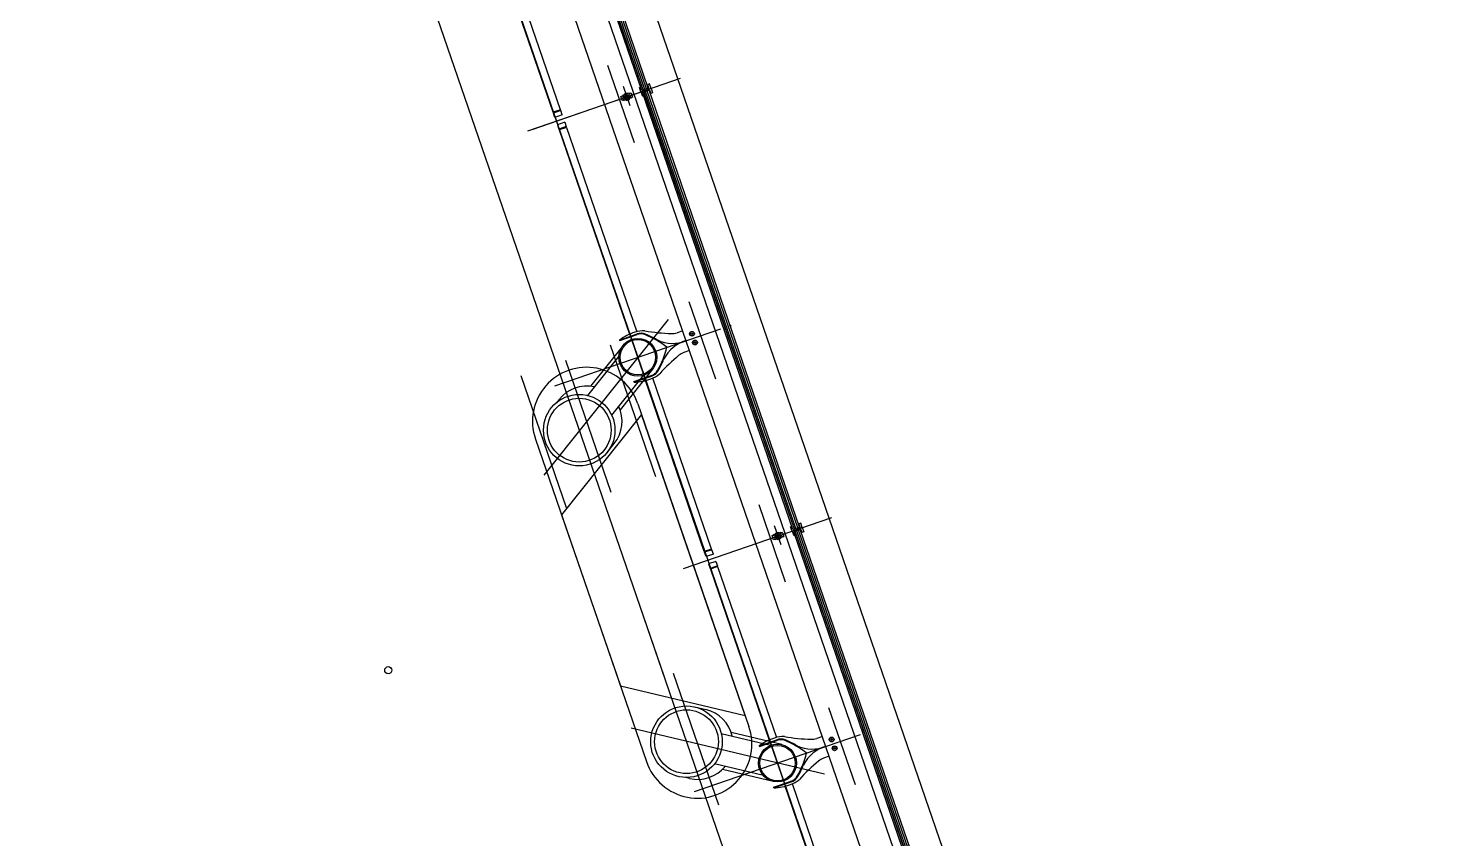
# Model space of a CAD drawing. Extents: x 809434 to 809707, y 818708 to 819364.
# Drawn here: x 809518.21 to 809527.29, y 819234.27 to 819239.51 of the extents above; entities that cross this region are included whole.
import ezdxf

# ---------------------------------------------------------------- set-up
doc = ezdxf.new("R2010")
doc.units = 0
for name, color, linetype in [('MAJ630_1', 7, 'Continuous'), ('MAJ630__', 7, 'Continuous'), ('MAJ640__', 7, 'Continuous'), ('MAJ640__1', 7, 'Continuous'), ('MMH294_S', 7, 'Continuous')]:
    doc.layers.add(name, color=color, linetype=linetype)

msp = doc.modelspace()

# ---------------------------------------------------------------- linework, layer by layer
at = {"layer": 'MAJ630_1'}
for p, q in [((809522.0532, 819237.4588), (809521.8429, 819237.1953)), ((809522.0267, 819237.39), (809521.8243, 819237.1363)), ((809522.1831, 819237.2653), (809521.9792, 819237.0098)), ((809522.2443, 819237.3063), (809522.0341, 819237.0428)), ((809521.6395, 819237.1107), (809521.6226, 819237.0895)), ((809522.149, 819237.0821), (809522.8663, 819234.999)), ((809521.4872, 819236.8542), (809522.2044, 819234.7711)), ((809521.9506, 819236.7679), (809521.9967, 819236.8257)), ((809522.5165, 819235.1245), (809522.5884, 819235.1073)), ((809523.0059, 819234.8757), (809522.688, 819234.9515)), ((809523.0794, 819234.881), (809522.7515, 819234.9592)), ((809522.9595, 819234.6811), (809522.6438, 819234.7564)), ((809523.0227, 819234.6432), (809522.6948, 819234.7214)), ((809522.4824, 819234.6628), (809522.456, 819234.6691))]:
    msp.add_line(p, q, dxfattribs=at)
msp.add_lwpolyline([(809522.8422, 819235.0689), (809522.1731, 819237.0123), (809521.6559, 819236.3641), (809522.0357, 819235.2612), (809522.8422, 819235.0689)], dxfattribs=at)
for centre, radius in [((809522.1488, 819237.3826), 0.1223), ((809522.1488, 819237.3826), 0.1143), ((809521.7701, 819236.9119), 0.2309), ((809521.7701, 819236.9119), 0.2059), ((809522.4629, 819234.8999), 0.2309), ((809522.4629, 819234.8999), 0.2059), ((809523.0511, 819234.7621), 0.1223), ((809523.0511, 819234.7621), 0.1143)]:
    msp.add_circle(centre, radius, dxfattribs=at)
for centre, radius, start, end in [((809521.8181, 819236.9682), 0.35, 19, 199.00003), ((809521.8181, 819236.9682), 0.2285, 77.36555, 141.41268), ((809521.8181, 819236.9682), 0.2285, 321.42148, 25.45906), ((809522.5354, 819234.8851), 0.2285, 12.54094, 76.57852), ((809522.5354, 819234.8851), 0.35, 198.9995, 19.00002), ((809522.5354, 819234.8851), 0.2285, 256.58732, 320.63445)]:
    msp.add_arc(centre, radius, start, end, dxfattribs=at)
at = {"layer": 'MAJ630__'}
for p, q in [((809523.3847, 819236.3426), (809520.4806, 819244.7766)), ((809522.1739, 819239.1064), (809521.2021, 819241.9288)), ((809522.2164, 819239.1211), (809521.2447, 819241.9431)), ((809522.9119, 819236.1798), (809520.9601, 819241.8481)), ((809522.1666, 819239.1277), (809522.1592, 819239.1252)), ((809522.169, 819239.0968), (809522.1592, 819239.1252)), ((809522.1739, 819239.1064), (809522.1666, 819239.1277)), ((809522.2345, 819239.1194), (809522.169, 819239.0968)), ((809522.2345, 819239.1194), (809522.169, 819239.0968)), ((809522.169, 819239.0968), (809522.1788, 819239.0685)), ((809522.2198, 819239.1222), (809522.1739, 819239.1064)), ((809522.2247, 819239.1081), (809522.1788, 819239.0923)), ((809523.1506, 819236.2699), (809522.1788, 819239.0923)), ((809522.1788, 819239.0923), (809522.1861, 819239.071)), ((809522.2248, 819239.1477), (809522.2125, 819239.1435)), ((809522.2198, 819239.1222), (809522.2125, 819239.1435)), ((809523.1931, 819236.2845), (809522.2213, 819239.1069)), ((809522.2247, 819239.1081), (809522.232, 819239.0868)), ((809522.2345, 819239.1194), (809522.2248, 819239.1477)), ((809522.2443, 819239.091), (809522.232, 819239.0868)), ((809522.2345, 819239.1194), (809522.2443, 819239.091)), ((809522.1861, 819239.071), (809522.1788, 819239.0685)), ((809523.1433, 819236.2912), (809523.1359, 819236.2886)), ((809523.1457, 819236.2603), (809523.1359, 819236.2886)), ((809523.1506, 819236.2699), (809523.1433, 819236.2912)), ((809523.2112, 819236.2828), (809523.1457, 819236.2603)), ((809523.2112, 819236.2828), (809523.1457, 819236.2603)), ((809523.1965, 819236.2857), (809523.1506, 819236.2699)), ((809523.2014, 819236.2715), (809523.1555, 819236.2557)), ((809523.2015, 819236.3112), (809523.1892, 819236.307)), ((809523.1965, 819236.2857), (809523.1892, 819236.307)), ((809524.1699, 819233.448), (809523.198, 819236.2704)), ((809523.2014, 819236.2715), (809523.2087, 819236.2502)), ((809523.2112, 819236.2828), (809523.2015, 819236.3112)), ((809523.2112, 819236.2828), (809523.221, 819236.2545)), ((809527.2915, 819224.9963), (809523.3847, 819236.3426)), ((809524.8637, 819230.5114), (809522.9119, 819236.1798)), ((809523.1457, 819236.2603), (809523.1555, 819236.2319)), ((809524.1273, 819233.4333), (809523.1555, 819236.2557)), ((809523.1555, 819236.2557), (809523.1628, 819236.2344)), ((809523.1628, 819236.2344), (809523.1555, 819236.2319)), ((809523.221, 819236.2545), (809523.2087, 819236.2502))]:
    msp.add_line(p, q, dxfattribs=at)
for points in [[(809522.4388, 819237.5539), (809522.402, 819237.5412)], [(809522.0307, 819237.4943), (809522.0321, 819237.4903), (809522.1449, 819237.5292)], [(809522.4828, 819237.4262), (809522.4459, 819237.4135)], [(809522.1245, 819237.2218), (809522.1231, 819237.2258), (809522.2359, 819237.2647)], [(809522.933, 819234.8738), (809522.9344, 819234.8698), (809523.0472, 819234.9087)], [(809523.3411, 819234.9333), (809523.3043, 819234.9207)], [(809523.3851, 819234.8057), (809523.3482, 819234.793)], [(809523.0268, 819234.6013), (809523.0254, 819234.6053), (809523.1383, 819234.6442)]]:
    msp.add_lwpolyline(points, dxfattribs=at)
for centre, radius in [((809522.1488, 819237.3826), 0.1223), ((809522.1488, 819237.3826), 0.1143), ((809523.0511, 819234.7621), 0.1223), ((809523.0511, 819234.7621), 0.1143)]:
    msp.add_circle(centre, radius, dxfattribs=at)
for centre, radius, start, end in [((809522.2308, 819237.2203), 0.3393, 107.29394, 126.13928), ((809522.1853, 819237.381), 0.1724, 87.60393, 108.72489), ((809522.1693, 819237.4583), 0.075, 68.03764, 109), ((809522.1916, 819237.5333), 0.02, 80.57421, 87.60393), ((809522.4144, 819238.8751), 1.3402, 260.57421, 267.92155), ((809522.3694, 819237.6357), 0.1, 267.92155, 289), ((809521.9868, 819237.0059), 0.5628, 51.63214, 68.03764), ((809521.7892, 819237.5798), 0.5628, 329.96236, 346.36786), ((809523.277, 819236.37), 1.3402, 130.07845, 137.42579), ((809522.4785, 819237.319), 0.1, 109, 130.07845), ((809522.1766, 819237.4063), 0.1724, 289.2751, 310.39607), ((809522.2115, 819237.3356), 0.075, 289, 329.96236), ((809522.2753, 819237.2903), 0.02, 310.39607, 317.42579), ((809522.1135, 819237.561), 0.3393, 271.86071, 290.70605), ((809523.1331, 819234.5998), 0.3393, 107.29394, 126.13928), ((809523.0876, 819234.7605), 0.1724, 87.60393, 108.72489), ((809523.0716, 819234.8378), 0.075, 68.03764, 109), ((809523.0939, 819234.9128), 0.02, 80.57421, 87.60393), ((809523.3167, 819236.2546), 1.3402, 260.57421, 267.92155), ((809522.8891, 819234.3853), 0.5628, 51.63214, 68.03764), ((809523.2717, 819235.0152), 0.1, 267.92155, 289), ((809522.6915, 819234.9593), 0.5628, 329.96236, 346.36786), ((809524.1793, 819233.7495), 1.3402, 130.07845, 137.42579), ((809523.3808, 819234.6985), 0.1, 109, 130.07845), ((809523.0789, 819234.7858), 0.1724, 289.2751, 310.39607), ((809523.1138, 819234.7151), 0.075, 289, 329.96236), ((809523.1776, 819234.6697), 0.02, 310.39607, 317.42579), ((809523.0158, 819234.9405), 0.3393, 271.86071, 290.70605)]:
    msp.add_arc(centre, radius, start, end, dxfattribs=at)
at = {"layer": 'MAJ640__'}
for p, q in [((809523.101, 819236.2449), (809521.1492, 819241.9133)), ((809522.1833, 819239.1097), (809521.2115, 819241.9321)), ((809522.1841, 819239.1099), (809521.2122, 819241.9323)), ((809522.1935, 819239.1132), (809521.2217, 819241.9356)), ((809522.2049, 819239.1171), (809521.233, 819241.9395)), ((809522.0937, 819239.0881), (809522.0497, 819239.0729)), ((809522.0588, 819239.0681), (809522.0896, 819239.0787)), ((809522.0595, 819239.0806), (809522.0813, 819239.088)), ((809522.0602, 819239.0818), (809522.0595, 819239.0806)), ((809522.0595, 819239.0806), (809522.0605, 819239.0777)), ((809522.08, 819239.0887), (809522.0602, 819239.0818)), ((809522.0605, 819239.0777), (809522.0823, 819239.0852)), ((809522.0629, 819239.0785), (809522.0626, 819239.0779)), ((809522.0627, 819239.0774), (809522.0626, 819239.0779)), ((809522.0799, 819239.0844), (809522.0805, 819239.0841)), ((809522.08, 819239.0887), (809522.0813, 819239.088)), ((809522.0807, 819239.0836), (809522.0805, 819239.0841)), ((809522.0813, 819239.088), (809522.0823, 819239.0852)), ((809522.0972, 819239.0814), (809522.0896, 819239.0787)), ((809522.0948, 819239.0871), (809522.1052, 819239.0907)), ((809522.1052, 819239.0907), (809522.115, 819239.0624)), ((809523.1601, 819236.2731), (809522.1882, 819239.0955)), ((809523.1608, 819236.2734), (809522.189, 819239.0958)), ((809523.1702, 819236.2766), (809522.1984, 819239.099)), ((809523.1816, 819236.2806), (809522.2098, 819239.1029)), ((809522.039, 819239.0679), (809522.0494, 819239.0715)), ((809522.0488, 819239.0396), (809522.039, 819239.0679)), ((809522.0592, 819239.0432), (809522.0488, 819239.0396)), ((809522.0511, 819239.0655), (809522.0587, 819239.0681)), ((809522.0644, 819239.0515), (809522.0568, 819239.0489)), ((809522.0645, 819239.0516), (809522.0953, 819239.0622)), ((809522.0935, 819239.0526), (809522.0718, 819239.0451)), ((809522.0718, 819239.0451), (809522.0727, 819239.0423)), ((809522.0945, 819239.0497), (809522.0727, 819239.0423)), ((809522.074, 819239.0416), (809522.0727, 819239.0423)), ((809522.0736, 819239.0457), (809522.0733, 819239.0467)), ((809522.074, 819239.0416), (809522.0939, 819239.0485)), ((809522.0916, 819239.0519), (809522.0913, 819239.0529)), ((809522.0935, 819239.0526), (809522.0945, 819239.0497)), ((809522.0939, 819239.0485), (809522.0945, 819239.0497)), ((809522.1046, 819239.0588), (809522.115, 819239.0624)), ((809524.1469, 819233.4401), (809523.1751, 819236.2625)), ((809524.1583, 819233.444), (809523.1865, 819236.2664)), ((809523.0157, 819236.2314), (809523.0262, 819236.235)), ((809523.0206, 819236.2172), (809523.0157, 819236.2314)), ((809523.0255, 819236.203), (809523.0206, 819236.2172)), ((809523.0359, 819236.2066), (809523.0255, 819236.203)), ((809523.0704, 819236.2515), (809523.0264, 819236.2364)), ((809523.0278, 819236.2289), (809523.0354, 819236.2315)), ((809523.0411, 819236.215), (809523.0335, 819236.2124)), ((809523.0356, 819236.2316), (809523.0663, 819236.2422)), ((809523.0362, 819236.244), (809523.058, 819236.2515)), ((809523.0369, 819236.2453), (809523.0362, 819236.244)), ((809523.0362, 819236.244), (809523.0372, 819236.2412)), ((809523.0567, 819236.2521), (809523.0369, 819236.2453)), ((809523.0372, 819236.2412), (809523.059, 819236.2486)), ((809523.0396, 819236.242), (809523.0393, 819236.2413)), ((809523.0394, 819236.2409), (809523.0393, 819236.2413)), ((809523.0412, 819236.215), (809523.072, 819236.2256)), ((809523.0702, 819236.216), (809523.0485, 819236.2085)), ((809523.0485, 819236.2085), (809523.0494, 819236.2057)), ((809523.0712, 819236.2132), (809523.0494, 819236.2057)), ((809523.0507, 819236.2051), (809523.0494, 819236.2057)), ((809523.0503, 819236.2092), (809523.05, 819236.2101)), ((809523.0507, 819236.2051), (809523.0706, 819236.2119)), ((809523.0566, 819236.2478), (809523.0572, 819236.2475)), ((809523.0567, 819236.2521), (809523.058, 819236.2515)), ((809523.0574, 819236.247), (809523.0572, 819236.2475)), ((809523.058, 819236.2515), (809523.059, 819236.2486)), ((809523.0739, 819236.2448), (809523.0663, 819236.2422)), ((809523.0683, 819236.2154), (809523.068, 819236.2163)), ((809523.0702, 819236.216), (809523.0712, 819236.2132)), ((809523.0706, 819236.2119), (809523.0712, 819236.2132)), ((809523.0715, 819236.2506), (809523.0819, 819236.2542)), ((809523.0813, 819236.2222), (809523.0917, 819236.2258)), ((809523.0819, 819236.2542), (809523.0868, 819236.24)), ((809523.0868, 819236.24), (809523.0917, 819236.2258)), ((809525.0528, 819230.5765), (809523.101, 819236.2449)), ((809524.1368, 819233.4366), (809523.1649, 819236.259)), ((809524.1375, 819233.4368), (809523.1657, 819236.2592))]:
    msp.add_line(p, q, dxfattribs=at)
for points in [[(809522.0603, 819239.0422), (809522.1043, 819239.0574)], [(809522.0307, 819237.4943), (809522.1435, 819237.5332)], [(809522.1245, 819237.2218), (809522.2373, 819237.2607)], [(809523.037, 819236.2057), (809523.081, 819236.2208)], [(809522.933, 819234.8738), (809523.0458, 819234.9127)], [(809523.0268, 819234.6013), (809523.1396, 819234.6402)]]:
    msp.add_lwpolyline(points, dxfattribs=at)
for centre, radius in [((809522.077, 819239.0651), 0.006), ((809522.4983, 819237.5347), 0.0155), ((809522.4983, 819237.5347), 0.0135), ((809522.4983, 819237.5347), 0.0042), ((809522.5178, 819237.4779), 0.0155), ((809522.5178, 819237.4779), 0.0135), ((809522.5178, 819237.4779), 0.0042), ((809523.4006, 819234.9142), 0.0155), ((809523.4006, 819234.9142), 0.0135), ((809523.4006, 819234.9142), 0.0042), ((809523.4201, 819234.8574), 0.0155), ((809523.4201, 819234.8574), 0.0135), ((809523.4201, 819234.8574), 0.0042)]:
    msp.add_circle(centre, radius, dxfattribs=at)
for centre, radius, start, end in [((809522.077, 819239.0651), 0.0095, 146.69488, 251.30512), ((809522.077, 819239.0651), 0.0109, 101.1265, 116.87349), ((809522.077, 819239.0651), 0.0109, 281.1265, 296.87349), ((809522.077, 819239.0651), 0.0095, 325.18264, 72.81736), ((809522.1693, 819237.4583), 0.0792, 68.03764, 109), ((809521.9868, 819237.0059), 0.567, 59.89592, 68.03764), ((809522.2813, 819237.5137), 0.02, 239.89592, 251.32459), ((809522.3732, 819237.7034), 0.2307, 244.76877, 292.32268), ((809522.5231, 819237.268), 0.2307, 105.67731, 153.23123), ((809522.5231, 819237.268), 0.2307, 105.67731, 112.32268), ((809522.3732, 819237.7034), 0.2307, 285.67731, 292.32268), ((809521.7892, 819237.5798), 0.567, 329.96236, 338.10407), ((809522.3339, 819237.3609), 0.02, 146.67541, 158.10407), ((809522.2115, 819237.3356), 0.0792, 289, 329.96236), ((809523.0537, 819236.2286), 0.0095, 146.69488, 199.00008), ((809523.0537, 819236.2286), 0.0095, 199.00008, 251.30512), ((809523.0537, 819236.2286), 0.006, 18.99986, 199.00013), ((809523.0537, 819236.2286), 0.006, 199.00013, 18.99986), ((809523.0537, 819236.2286), 0.0109, 101.1265, 116.87349), ((809523.0537, 819236.2286), 0.0109, 281.1265, 296.87349), ((809523.0537, 819236.2286), 0.0095, 18.99991, 72.81736), ((809523.0537, 819236.2286), 0.0095, 325.18264, 18.99991), ((809523.0716, 819234.8378), 0.0792, 68.03764, 109), ((809522.8891, 819234.3853), 0.567, 59.89592, 68.03764), ((809523.1836, 819234.8932), 0.02, 239.89592, 251.32459), ((809523.2755, 819235.0829), 0.2307, 244.76877, 292.32268), ((809523.4255, 819234.6474), 0.2307, 105.67731, 153.23123), ((809523.2755, 819235.0829), 0.2307, 285.67731, 292.32268), ((809523.4255, 819234.6474), 0.2307, 105.67731, 112.32268), ((809522.6915, 819234.9593), 0.567, 329.96236, 338.10407), ((809523.2362, 819234.7403), 0.02, 146.67541, 158.10407), ((809523.1138, 819234.7151), 0.0792, 289, 329.96236)]:
    msp.add_arc(centre, radius, start, end, dxfattribs=at)
for points, degree in [([(809522.0953, 819239.0622), (809522.0953, 819239.0622), (809522.0953, 819239.0622), (809522.0953, 819239.0624), (809522.0952, 819239.0626), (809522.0951, 819239.0632), (809522.095, 819239.0635), (809522.0948, 819239.0648), (809522.0947, 819239.0658), (809522.0942, 819239.0681), (809522.094, 819239.0693), (809522.0932, 819239.0716), (809522.0927, 819239.0727), (809522.0917, 819239.0748), (809522.0912, 819239.0757), (809522.0905, 819239.077), (809522.0902, 819239.0775), (809522.0899, 819239.0782), (809522.0898, 819239.0784), (809522.0897, 819239.0786), (809522.0896, 819239.0787), (809522.0896, 819239.0787)], 3), ([(809522.0937, 819239.0881), (809522.0937, 819239.0881), (809522.0938, 819239.0881), (809522.0939, 819239.0881), (809522.0939, 819239.0881), (809522.094, 819239.088), (809522.094, 819239.088), (809522.0941, 819239.088), (809522.0941, 819239.088), (809522.0941, 819239.0879), (809522.0942, 819239.0879), (809522.0942, 819239.0879), (809522.0943, 819239.0878), (809522.0943, 819239.0878), (809522.0944, 819239.0877), (809522.0944, 819239.0877)], 3), ([(809522.0944, 819239.0877), (809522.0948, 819239.0872), (809522.0951, 819239.0867), (809522.0958, 819239.0857), (809522.0961, 819239.0852), (809522.0966, 819239.0843), (809522.0969, 819239.0838), (809522.0973, 819239.083), (809522.0974, 819239.0826), (809522.0975, 819239.0823)], 3), ([(809522.0976, 819239.0821), (809522.0976, 819239.0821), (809522.0976, 819239.0821), (809522.0976, 819239.082), (809522.0976, 819239.0819), (809522.0976, 819239.0817), (809522.0976, 819239.0817), (809522.0975, 819239.0815), (809522.0974, 819239.0815), (809522.0973, 819239.0814), (809522.0973, 819239.0814), (809522.0972, 819239.0814), (809522.0972, 819239.0814), (809522.0972, 819239.0814)], 3), ([(809522.0976, 819239.0821), (809522.0976, 819239.0821), (809522.0976, 819239.0822), (809522.0976, 819239.0822), (809522.0976, 819239.0822), (809522.0975, 819239.0823), (809522.0975, 819239.0823), (809522.0975, 819239.0823)], 3), ([(809522.0494, 819239.0722), (809522.0494, 819239.0723), (809522.0494, 819239.0723), (809522.0495, 819239.0724), (809522.0495, 819239.0725), (809522.0495, 819239.0726), (809522.0495, 819239.0726), (809522.0495, 819239.0727), (809522.0495, 819239.0727), (809522.0495, 819239.0727), (809522.0496, 819239.0728), (809522.0496, 819239.0728), (809522.0496, 819239.0729), (809522.0497, 819239.0729), (809522.0497, 819239.0729), (809522.0497, 819239.0729)], 3), ([(809522.0503, 819239.0661), (809522.0502, 819239.0664), (809522.0501, 819239.0667), (809522.0499, 819239.0676), (809522.0498, 819239.0681), (809522.0496, 819239.0692), (809522.0495, 819239.0698), (809522.0495, 819239.071), (809522.0494, 819239.0716), (809522.0494, 819239.0722)], 3), ([(809522.0503, 819239.0661), (809522.0503, 819239.066), (809522.0503, 819239.066), (809522.0503, 819239.0659), (809522.0503, 819239.0659), (809522.0503, 819239.0659), (809522.0503, 819239.0659), (809522.0503, 819239.0659)], 3), ([(809522.0511, 819239.0655), (809522.0511, 819239.0655), (809522.0511, 819239.0655), (809522.0511, 819239.0655), (809522.051, 819239.0655), (809522.0509, 819239.0654), (809522.0509, 819239.0654), (809522.0508, 819239.0655), (809522.0507, 819239.0655), (809522.0506, 819239.0655), (809522.0505, 819239.0656), (809522.0504, 819239.0657), (809522.0504, 819239.0658), (809522.0503, 819239.0659)], 3), ([(809522.0564, 819239.0482), (809522.0564, 819239.0482), (809522.0564, 819239.0482), (809522.0564, 819239.0483), (809522.0564, 819239.0484), (809522.0564, 819239.0486), (809522.0565, 819239.0486), (809522.0565, 819239.0488), (809522.0566, 819239.0488), (809522.0567, 819239.0489), (809522.0567, 819239.0489), (809522.0568, 819239.0489), (809522.0568, 819239.0489), (809522.0568, 819239.0489)], 3), ([(809522.0564, 819239.0482), (809522.0564, 819239.0482), (809522.0564, 819239.0481), (809522.0564, 819239.0481), (809522.0565, 819239.0481), (809522.0565, 819239.048), (809522.0565, 819239.048), (809522.0565, 819239.048)], 3), ([(809522.0596, 819239.0426), (809522.0593, 819239.0431), (809522.0589, 819239.0436), (809522.0582, 819239.0446), (809522.0579, 819239.0451), (809522.0574, 819239.046), (809522.0571, 819239.0465), (809522.0568, 819239.0473), (809522.0566, 819239.0477), (809522.0565, 819239.048)], 3), ([(809522.0587, 819239.0681), (809522.0587, 819239.0681), (809522.0587, 819239.0681), (809522.0588, 819239.0679), (809522.0588, 819239.0677), (809522.0589, 819239.0671), (809522.059, 819239.0667), (809522.0592, 819239.0655), (809522.0593, 819239.0645), (809522.0598, 819239.0622), (809522.0601, 819239.061), (809522.0608, 819239.0587), (809522.0613, 819239.0576), (809522.0623, 819239.0555), (809522.0628, 819239.0546), (809522.0635, 819239.0533), (809522.0638, 819239.0528), (809522.0642, 819239.0521), (809522.0643, 819239.0519), (809522.0644, 819239.0517), (809522.0644, 819239.0516), (809522.0644, 819239.0515)], 3), ([(809522.0587, 819239.0681), (809522.0587, 819239.0681), (809522.0588, 819239.0681), (809522.0588, 819239.0681)], 2), ([(809522.0603, 819239.0422), (809522.0603, 819239.0422), (809522.0602, 819239.0422), (809522.0602, 819239.0422), (809522.0601, 819239.0422), (809522.0601, 819239.0423), (809522.06, 819239.0423), (809522.06, 819239.0423), (809522.0599, 819239.0423), (809522.0599, 819239.0424), (809522.0598, 819239.0424), (809522.0598, 819239.0424), (809522.0598, 819239.0425), (809522.0597, 819239.0425), (809522.0597, 819239.0426), (809522.0596, 819239.0426)], 3), ([(809522.0645, 819239.0516), (809522.0645, 819239.0516), (809522.0644, 819239.0516), (809522.0644, 819239.0515)], 2), ([(809522.0645, 819239.0516), (809522.0645, 819239.0516), (809522.0644, 819239.0516), (809522.0644, 819239.0515)], 2), ([(809522.0699, 819239.0717), (809522.0699, 819239.0717), (809522.0699, 819239.0716), (809522.0698, 819239.0716), (809522.0698, 819239.0715), (809522.0696, 819239.0712), (809522.0695, 819239.0711), (809522.0693, 819239.0707), (809522.0692, 819239.0705), (809522.0691, 819239.0704)], 3), ([(809522.0721, 819239.0749), (809522.0709, 819239.0732), (809522.0699, 819239.0717)], 2), ([(809522.074, 819239.0562), (809522.0742, 819239.0561), (809522.0744, 819239.056), (809522.0748, 819239.0559), (809522.075, 819239.0558), (809522.0752, 819239.0557), (809522.0753, 819239.0557), (809522.0754, 819239.0557), (809522.0754, 819239.0557), (809522.0754, 819239.0556)], 3), ([(809522.0786, 819239.0746), (809522.0769, 819239.0752), (809522.0749, 819239.0759)], 2), ([(809522.0754, 819239.0556), (809522.0772, 819239.0551), (809522.0791, 819239.0544)], 2), ([(809522.0801, 819239.0741), (809522.0799, 819239.0742), (809522.0797, 819239.0743), (809522.0793, 819239.0744), (809522.0791, 819239.0745), (809522.0788, 819239.0746), (809522.0787, 819239.0746), (809522.0786, 819239.0746), (809522.0786, 819239.0746), (809522.0786, 819239.0746)], 3), ([(809522.082, 819239.0554), (809522.0831, 819239.0571), (809522.0841, 819239.0586)], 2), ([(809522.0841, 819239.0586), (809522.0841, 819239.0586), (809522.0841, 819239.0587), (809522.0842, 819239.0587), (809522.0842, 819239.0588), (809522.0844, 819239.059), (809522.0845, 819239.0592), (809522.0847, 819239.0596), (809522.0848, 819239.0598), (809522.0849, 819239.0599)], 3), ([(809522.1029, 819239.0648), (809522.1023, 819239.0646), (809522.1016, 819239.0644), (809522.1, 819239.0638), (809522.0991, 819239.0635), (809522.0975, 819239.063), (809522.0969, 819239.0628), (809522.096, 819239.0624), (809522.0957, 819239.0623), (809522.0953, 819239.0622)], 3), ([(809522.1029, 819239.0648), (809522.102, 819239.0645), (809522.1012, 819239.0642), (809522.1003, 819239.0639), (809522.099, 819239.0635), (809522.0978, 819239.063), (809522.0965, 819239.0626), (809522.0961, 819239.0625), (809522.0957, 819239.0623), (809522.0953, 819239.0622)], 3), ([(809522.1029, 819239.0648), (809522.1029, 819239.0648), (809522.1029, 819239.0648), (809522.103, 819239.0648), (809522.103, 819239.0648), (809522.1031, 819239.0648), (809522.1031, 819239.0648), (809522.1032, 819239.0648), (809522.1033, 819239.0648), (809522.1035, 819239.0648), (809522.1035, 819239.0647), (809522.1036, 819239.0646), (809522.1037, 819239.0645), (809522.1037, 819239.0644)], 3), ([(809522.1037, 819239.0642), (809522.1037, 819239.0643), (809522.1037, 819239.0643), (809522.1037, 819239.0644), (809522.1037, 819239.0644), (809522.1037, 819239.0644), (809522.1037, 819239.0644), (809522.1037, 819239.0644)], 3), ([(809522.1037, 819239.0642), (809522.1038, 819239.0639), (809522.1039, 819239.0636), (809522.1041, 819239.0627), (809522.1042, 819239.0622), (809522.1044, 819239.0611), (809522.1045, 819239.0605), (809522.1046, 819239.0593), (809522.1046, 819239.0587), (809522.1046, 819239.0581)], 3), ([(809522.1046, 819239.0581), (809522.1046, 819239.058), (809522.1046, 819239.058), (809522.1046, 819239.0579), (809522.1046, 819239.0578), (809522.1045, 819239.0577), (809522.1045, 819239.0577), (809522.1045, 819239.0576), (809522.1045, 819239.0576), (809522.1045, 819239.0576), (809522.1045, 819239.0575), (809522.1044, 819239.0575), (809522.1044, 819239.0574), (809522.1043, 819239.0574), (809522.1043, 819239.0574), (809522.1043, 819239.0574)], 3), ([(809523.0261, 819236.2357), (809523.0261, 819236.2357), (809523.0261, 819236.2358), (809523.0262, 819236.2359), (809523.0262, 819236.2359), (809523.0262, 819236.236), (809523.0262, 819236.236), (809523.0262, 819236.2361), (809523.0262, 819236.2361), (809523.0263, 819236.2362), (809523.0263, 819236.2362), (809523.0263, 819236.2363), (809523.0263, 819236.2363), (809523.0264, 819236.2364), (809523.0264, 819236.2364), (809523.0264, 819236.2364)], 3), ([(809523.027, 819236.2295), (809523.0269, 819236.2298), (809523.0268, 819236.2302), (809523.0266, 819236.231), (809523.0265, 819236.2316), (809523.0263, 819236.2327), (809523.0263, 819236.2333), (809523.0262, 819236.2344), (809523.0261, 819236.235), (809523.0261, 819236.2357)], 3), ([(809523.027, 819236.2295), (809523.027, 819236.2295), (809523.027, 819236.2294), (809523.027, 819236.2294), (809523.027, 819236.2294), (809523.027, 819236.2293), (809523.027, 819236.2293), (809523.027, 819236.2293)], 3), ([(809523.0278, 819236.2289), (809523.0278, 819236.2289), (809523.0278, 819236.2289), (809523.0278, 819236.2289), (809523.0277, 819236.2289), (809523.0276, 819236.2289), (809523.0276, 819236.2289), (809523.0275, 819236.2289), (809523.0274, 819236.2289), (809523.0273, 819236.229), (809523.0272, 819236.229), (809523.0271, 819236.2292), (809523.0271, 819236.2292), (809523.027, 819236.2293)], 3), ([(809523.0331, 819236.2116), (809523.0331, 819236.2116), (809523.0331, 819236.2117), (809523.0331, 819236.2118), (809523.0331, 819236.2119), (809523.0331, 819236.212), (809523.0332, 819236.2121), (809523.0332, 819236.2122), (809523.0333, 819236.2122), (809523.0334, 819236.2123), (809523.0334, 819236.2124), (809523.0335, 819236.2124), (809523.0335, 819236.2124), (809523.0335, 819236.2124)], 3), ([(809523.0331, 819236.2116), (809523.0331, 819236.2116), (809523.0331, 819236.2116), (809523.0332, 819236.2115), (809523.0332, 819236.2115), (809523.0332, 819236.2115), (809523.0332, 819236.2114), (809523.0332, 819236.2114)], 3), ([(809523.0363, 819236.2061), (809523.036, 819236.2065), (809523.0356, 819236.207), (809523.0349, 819236.208), (809523.0346, 819236.2085), (809523.0341, 819236.2095), (809523.0338, 819236.21), (809523.0335, 819236.2108), (809523.0333, 819236.2111), (809523.0332, 819236.2114)], 3), ([(809523.0354, 819236.2315), (809523.0354, 819236.2316), (809523.0355, 819236.2316), (809523.0356, 819236.2316)], 2), ([(809523.0354, 819236.2315), (809523.0354, 819236.2315), (809523.0354, 819236.2315), (809523.0355, 819236.2314), (809523.0355, 819236.2312), (809523.0356, 819236.2306), (809523.0357, 819236.2302), (809523.0359, 819236.2289), (809523.036, 819236.2279), (809523.0365, 819236.2257), (809523.0368, 819236.2245), (809523.0372, 819236.2232), (809523.0372, 819236.2231), (809523.0373, 819236.2229)], 3), ([(809523.037, 819236.2057), (809523.037, 819236.2056), (809523.0369, 819236.2056), (809523.0369, 819236.2057), (809523.0368, 819236.2057), (809523.0368, 819236.2057), (809523.0367, 819236.2057), (809523.0367, 819236.2058), (809523.0366, 819236.2058), (809523.0366, 819236.2058), (809523.0366, 819236.2058), (809523.0365, 819236.2059), (809523.0365, 819236.2059), (809523.0364, 819236.206), (809523.0364, 819236.206), (809523.0363, 819236.2061)], 3), ([(809523.0373, 819236.2229), (809523.0376, 819236.2219), (809523.038, 819236.2209), (809523.039, 819236.219), (809523.0395, 819236.218), (809523.0402, 819236.2167), (809523.0405, 819236.2162), (809523.0409, 819236.2156), (809523.041, 819236.2154), (809523.0411, 819236.2151), (809523.0411, 819236.215), (809523.0411, 819236.215)], 3), ([(809523.0412, 819236.215), (809523.0412, 819236.215), (809523.0411, 819236.215), (809523.0411, 819236.215)], 2), ([(809523.0412, 819236.215), (809523.0412, 819236.215), (809523.0411, 819236.215), (809523.0411, 819236.215)], 2), ([(809523.0466, 819236.2351), (809523.0466, 819236.2351), (809523.0466, 819236.2351), (809523.0466, 819236.235), (809523.0465, 819236.2349), (809523.0464, 819236.2347), (809523.0462, 819236.2345), (809523.046, 819236.2342), (809523.0459, 819236.234), (809523.0458, 819236.2338)], 3), ([(809523.0488, 819236.2384), (809523.0476, 819236.2366), (809523.0466, 819236.2351)], 2), ([(809523.0507, 819236.2196), (809523.0509, 819236.2195), (809523.0511, 819236.2195), (809523.0515, 819236.2193), (809523.0517, 819236.2193), (809523.0519, 819236.2192), (809523.052, 819236.2191), (809523.0521, 819236.2191), (809523.0521, 819236.2191), (809523.0521, 819236.2191)], 3), ([(809523.0553, 819236.2381), (809523.0536, 819236.2387), (809523.0516, 819236.2393)], 2), ([(809523.0521, 819236.2191), (809523.0539, 819236.2185), (809523.0558, 819236.2178)], 2), ([(809523.0568, 819236.2376), (809523.0566, 819236.2377), (809523.0564, 819236.2377), (809523.056, 819236.2379), (809523.0558, 819236.2379), (809523.0555, 819236.238), (809523.0554, 819236.238), (809523.0553, 819236.2381), (809523.0553, 819236.2381), (809523.0553, 819236.2381)], 3), ([(809523.0587, 819236.2188), (809523.0598, 819236.2206), (809523.0608, 819236.2221)], 2), ([(809523.0608, 819236.2221), (809523.0608, 819236.2221), (809523.0608, 819236.2221), (809523.0609, 819236.2222), (809523.0609, 819236.2223), (809523.0611, 819236.2225), (809523.0612, 819236.2227), (809523.0614, 819236.223), (809523.0615, 819236.2232), (809523.0617, 819236.2234)], 3), ([(809523.0701, 819236.2343), (809523.0698, 819236.2353), (809523.0694, 819236.2362), (809523.0684, 819236.2382), (809523.0679, 819236.2392), (809523.0672, 819236.2405), (809523.0669, 819236.2409), (809523.0666, 819236.2416), (809523.0665, 819236.2418), (809523.0664, 819236.2421), (809523.0663, 819236.2421), (809523.0663, 819236.2422)], 3), ([(809523.072, 819236.2256), (809523.072, 819236.2257), (809523.072, 819236.2257), (809523.072, 819236.2258), (809523.0719, 819236.226), (809523.0718, 819236.2266), (809523.0717, 819236.227), (809523.0715, 819236.2282), (809523.0714, 819236.2293), (809523.071, 819236.2315), (809523.0707, 819236.2327), (809523.0702, 819236.234), (809523.0702, 819236.2341), (809523.0701, 819236.2343)], 3), ([(809523.0704, 819236.2515), (809523.0704, 819236.2515), (809523.0705, 819236.2515), (809523.0706, 819236.2515), (809523.0706, 819236.2515), (809523.0707, 819236.2515), (809523.0707, 819236.2515), (809523.0708, 819236.2514), (809523.0708, 819236.2514), (809523.0708, 819236.2514), (809523.0709, 819236.2514), (809523.0709, 819236.2513), (809523.071, 819236.2513), (809523.071, 819236.2512), (809523.0711, 819236.2512), (809523.0711, 819236.2511)], 3), ([(809523.0711, 819236.2511), (809523.0715, 819236.2506), (809523.0718, 819236.2502), (809523.0725, 819236.2492), (809523.0728, 819236.2487), (809523.0733, 819236.2477), (809523.0736, 819236.2472), (809523.074, 819236.2464), (809523.0741, 819236.2461), (809523.0742, 819236.2458)], 3), ([(809523.0796, 819236.2283), (809523.079, 819236.228), (809523.0783, 819236.2278), (809523.0767, 819236.2273), (809523.0758, 819236.2269), (809523.0742, 819236.2264), (809523.0736, 819236.2262), (809523.0727, 819236.2259), (809523.0724, 819236.2258), (809523.072, 819236.2256)], 3), ([(809523.0796, 819236.2283), (809523.0788, 819236.228), (809523.0779, 819236.2277), (809523.077, 819236.2274), (809523.0757, 819236.2269), (809523.0745, 819236.2265), (809523.0732, 819236.226), (809523.0728, 819236.2259), (809523.0724, 819236.2258), (809523.072, 819236.2256)], 3), ([(809523.0743, 819236.2456), (809523.0743, 819236.2455), (809523.0743, 819236.2455), (809523.0743, 819236.2454), (809523.0743, 819236.2453), (809523.0743, 819236.2452), (809523.0743, 819236.2451), (809523.0742, 819236.245), (809523.0741, 819236.2449), (809523.074, 819236.2449), (809523.074, 819236.2448), (809523.0739, 819236.2448), (809523.0739, 819236.2448), (809523.0739, 819236.2448)], 3), ([(809523.0743, 819236.2456), (809523.0743, 819236.2456), (809523.0743, 819236.2456), (809523.0743, 819236.2456), (809523.0743, 819236.2457), (809523.0742, 819236.2457), (809523.0742, 819236.2457), (809523.0742, 819236.2458)], 3), ([(809523.0796, 819236.2283), (809523.0796, 819236.2283), (809523.0796, 819236.2283), (809523.0797, 819236.2283), (809523.0797, 819236.2283), (809523.0798, 819236.2283), (809523.0798, 819236.2283), (809523.0799, 819236.2283), (809523.08, 819236.2283), (809523.0802, 819236.2282), (809523.0802, 819236.2281), (809523.0803, 819236.228), (809523.0804, 819236.228), (809523.0804, 819236.2279)], 3), ([(809523.0804, 819236.2277), (809523.0804, 819236.2277), (809523.0804, 819236.2277), (809523.0804, 819236.2278), (809523.0804, 819236.2278), (809523.0804, 819236.2279), (809523.0804, 819236.2279), (809523.0804, 819236.2279)], 3), ([(809523.0804, 819236.2277), (809523.0805, 819236.2274), (809523.0806, 819236.227), (809523.0808, 819236.2262), (809523.0809, 819236.2256), (809523.0811, 819236.2245), (809523.0812, 819236.2239), (809523.0813, 819236.2228), (809523.0813, 819236.2221), (809523.0813, 819236.2215)], 3), ([(809523.0813, 819236.2215), (809523.0813, 819236.2215), (809523.0813, 819236.2214), (809523.0813, 819236.2213), (809523.0813, 819236.2213), (809523.0812, 819236.2212), (809523.0812, 819236.2212), (809523.0812, 819236.2211), (809523.0812, 819236.2211), (809523.0812, 819236.221), (809523.0812, 819236.221), (809523.0811, 819236.2209), (809523.0811, 819236.2209), (809523.081, 819236.2208), (809523.081, 819236.2208), (809523.081, 819236.2208)], 3)]:
    msp.add_open_spline(points, degree=degree, dxfattribs=at)
at = {"layer": 'MAJ640__1'}
for p, q in [((809518.2097, 819247.2521), (809522.3162, 819235.3259)), ((809520.6465, 819241.7454), (809522.5999, 819236.0723)), ((809522.1266, 819238.7675), (809521.9549, 819239.2661)), ((809521.4662, 819238.8548), (809522.4244, 819239.1848)), ((809522.0534, 819239.1338), (809522.0962, 819239.0095)), ((809522.2164, 819239.1211), (809522.2213, 819239.1069)), ((809521.6853, 819238.7285), (809521.5753, 819239.0481)), ((809522.6522, 819237.2412), (809522.4805, 819237.7398)), ((809522.3437, 819237.6269), (809521.5419, 819236.6221)), ((809522.2697, 819237.0312), (809522.0517, 819237.6645)), ((809521.6128, 819237.198), (809522.6847, 819237.5671)), ((809522.0892, 819237.5555), (809522.2066, 819237.2146)), ((809522.742, 819237.5948), (809522.7469, 819237.5806)), ((809521.9703, 819237.463), (809522.2634, 819236.6118)), ((809521.6819, 819237.3637), (809521.975, 819236.5125)), ((809521.3935, 819237.2644), (809521.6866, 819236.4132)), ((809523.1033, 819235.931), (809522.9316, 819236.4296)), ((809523.1033, 819235.931), (809522.9316, 819236.4296)), ((809522.4429, 819236.0183), (809523.4011, 819236.3482)), ((809522.4429, 819236.0183), (809523.4011, 819236.3482)), ((809523.0301, 819236.2973), (809523.0729, 819236.173)), ((809523.0301, 819236.2973), (809523.0729, 819236.173)), ((809523.1931, 819236.2845), (809523.198, 819236.2704)), ((809523.1931, 819236.2845), (809523.198, 819236.2704)), ((809522.5999, 819236.0723), (809524.5533, 819230.3992)), ((809522.1165, 819235.9059), (809526.2231, 819223.9796)), ((809522.6716, 819234.4895), (809522.3785, 819235.3407)), ((809522.9301, 819235.1135), (809523.1481, 819234.4802)), ((809523.5545, 819234.6207), (809523.3828, 819235.1193)), ((809523.3551, 819234.6896), (809522.1046, 819234.9878)), ((809522.5151, 819234.5775), (809523.5871, 819234.9466)), ((809523.1106, 819234.5891), (809522.9932, 819234.93))]:
    msp.add_line(p, q, dxfattribs=at)
msp.add_lwpolyline([(809521.439, 819238.8455), (809522.1967, 819239.1064)], dxfattribs=at)
for centre, radius in [((809522.2189, 819239.114), 0.003), ((809522.7444, 819237.5877), 0.003), ((809523.1956, 819236.2774), 0.003), ((809523.1956, 819236.2774), 0.003), ((809520.5363, 819235.3618), 0.0228)]:
    msp.add_circle(centre, radius, dxfattribs=at)
at = {"layer": 'MMH294_S'}
for p, q in [((809521.6013, 819238.9648), (809521.139, 819240.3074)), ((809521.6486, 819238.9811), (809521.1862, 819240.3237)), ((809521.6486, 819238.9811), (809521.6013, 819238.9648)), ((809521.6502, 819238.9763), (809521.6029, 819238.9601)), ((809521.6127, 819238.9317), (809521.6029, 819238.9601)), ((809521.6048, 819238.9607), (809521.6032, 819238.9655)), ((809521.6599, 819238.948), (809521.6127, 819238.9317)), ((809521.6762, 819238.9007), (809521.629, 819238.8844)), ((809521.6483, 819238.9757), (809521.6467, 819238.9804)), ((809521.6599, 819238.948), (809521.6502, 819238.9763)), ((809521.6762, 819238.9007), (809521.686, 819238.8723)), ((809521.629, 819238.8844), (809521.6387, 819238.8561)), ((809521.686, 819238.8723), (809521.6387, 819238.8561)), ((809521.6876, 819238.8676), (809521.6403, 819238.8513)), ((809521.6403, 819238.8513), (809522.0949, 819237.5312)), ((809521.6406, 819238.8567), (809521.6422, 819238.852)), ((809521.6841, 819238.8717), (809521.6857, 819238.867)), ((809521.6876, 819238.8676), (809522.142, 819237.5479)), ((809522.578, 819236.1282), (809522.1978, 819237.2323)), ((809522.6253, 819236.1445), (809522.2452, 819237.2482)), ((809522.6253, 819236.1445), (809522.578, 819236.1282)), ((809522.6269, 819236.1398), (809522.5796, 819236.1235)), ((809522.5894, 819236.0951), (809522.5796, 819236.1235)), ((809522.5815, 819236.1242), (809522.5799, 819236.1289)), ((809522.6367, 819236.1114), (809522.5894, 819236.0951)), ((809522.625, 819236.1391), (809522.6234, 819236.1439)), ((809522.6367, 819236.1114), (809522.6269, 819236.1398)), ((809522.6529, 819236.0642), (809522.6057, 819236.0479)), ((809522.6057, 819236.0479), (809522.6154, 819236.0195)), ((809522.6627, 819236.0358), (809522.6154, 819236.0195)), ((809522.6643, 819236.0311), (809522.6171, 819236.0148)), ((809522.6171, 819236.0148), (809522.9972, 819234.9107)), ((809522.6173, 819236.0202), (809522.6189, 819236.0154)), ((809522.6529, 819236.0642), (809522.6627, 819236.0358)), ((809522.6608, 819236.0351), (809522.6624, 819236.0304)), ((809522.6643, 819236.0311), (809523.0444, 819234.9274)), ((809523.602, 819233.308), (809523.1475, 819234.6277)), ((809523.5547, 819233.2917), (809523.1001, 819234.6118))]:
    msp.add_line(p, q, dxfattribs=at)

doc.saveas('drawing.dxf')
